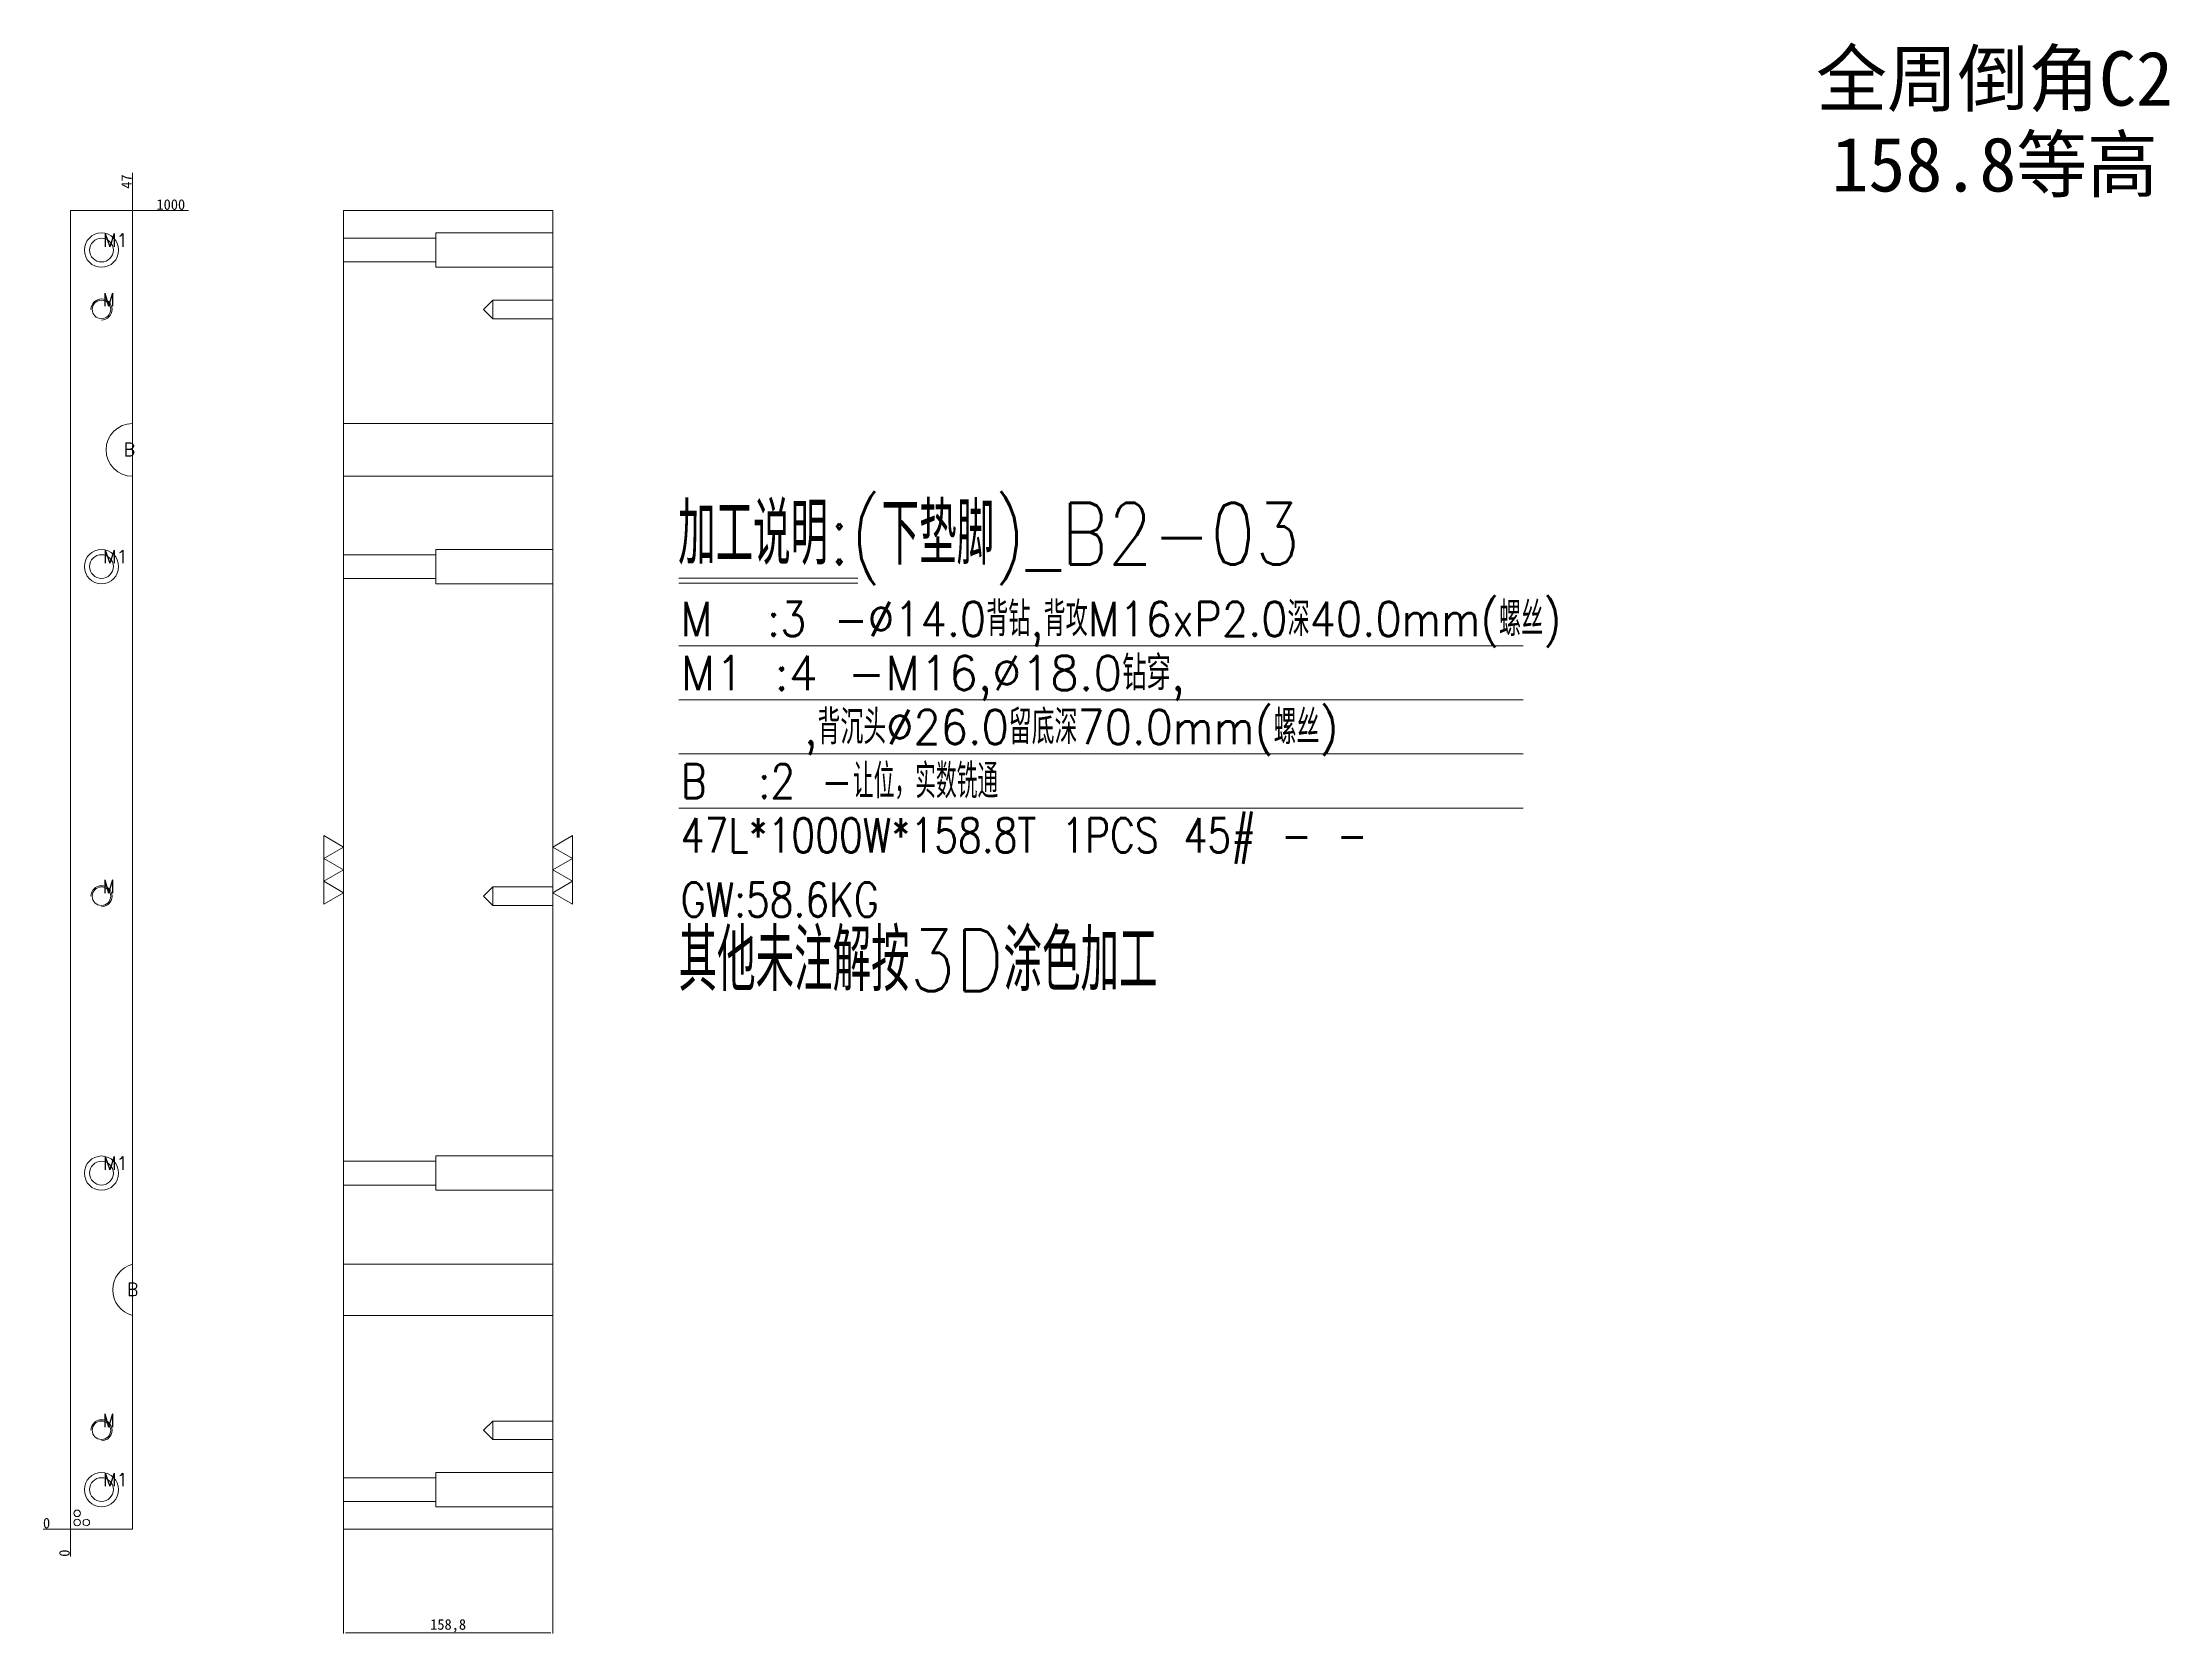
# Model space of a CAD drawing. Header units: millimetres. Extents: x 16160 to 17773, y 25752 to 26958.
import ezdxf
from ezdxf.enums import TextEntityAlignment as Align

# ---------------------------------------------------------------- set-up
doc = ezdxf.new("R2010")
doc.units = ezdxf.units.MM
doc.linetypes.add('DASHED', pattern=[0])
doc.layers.add('B2', color=7, linetype='Continuous')
doc.layers.add('dim', color=4, linetype='Continuous')
doc.styles.add('_PUG_ERP', font='txt')
doc.styles.add('chinesef_fs', font='txt.shx', dxfattribs={"bigfont": 'gbcbig.shx'})
doc.dimstyles.new('_PUG_ERP', dxfattribs={"dimtxt": 8, "dimasz": 1.5, "dimexe": 0.5, "dimexo": 0.5, "dimgap": 0.5, "dimtad": 1, "dimtxsty": '_PUG_ERP', "dimblk": 'CLOSEDBLANK', "dimcen": 0, "dimclrd": 4, "dimclre": 4, "dimclrt": 3, "dimazin": 3, "dimtfac": 1, "dimtmove": 0, "dimatfit": 3, "dimldrblk": 'CLOSEDBLANK', "dimlwd": 9, "dimlwe": 9})

# ---------------------------------------------------------------- blocks, each defined once
blk = doc.blocks.new('*D733')
at = {"layer": 'Defpoints', "color": 0}
for p in [(16228.6, 26831), (16243.6, 26831), (16181.6, 25831)]:
    blk.add_point(p, dxfattribs=at)
at = {"layer": 'dim', "color": 4, "lineweight": 9}
blk.add_line((16229.1, 26831), (16271.2, 26831), dxfattribs=at)
at = {"layer": 'dim', "color": 3, "lineweight": 13, "insert": (16257.7, 26835.5), "char_height": 8, "attachment_point": 5, "style": '_PUG_ERP'}
blk.add_mtext('1000', dxfattribs=at)
blk = doc.blocks.new('_ClosedBlank')
blk = doc.blocks.new('*D734')
at = {"layer": 'Defpoints', "color": 0}
for p in [(16166.6, 25831), (16181.6, 25831), (16181.6, 25831)]:
    blk.add_point(p, dxfattribs=at)
at = {"layer": 'dim', "color": 4, "lineweight": 9}
blk.add_line((16181.1, 25831), (16160.8, 25831), dxfattribs=at)
at = {"layer": 'dim', "color": 3, "lineweight": 13, "insert": (16163.5, 25835.5), "char_height": 8, "attachment_point": 5, "style": '_PUG_ERP'}
blk.add_mtext('0', dxfattribs=at)
blk = doc.blocks.new('*D735')
at = {"layer": 'Defpoints', "color": 0}
for p in [(16181.6, 25831), (16181.6, 25831), (16181.6, 25816)]:
    blk.add_point(p, dxfattribs=at)
at = {"layer": 'dim', "color": 4, "lineweight": 9}
blk.add_line((16181.6, 25830.5), (16181.6, 25810.2), dxfattribs=at)
at = {"layer": 'dim', "color": 3, "lineweight": 13, "insert": (16177.1, 25812.8), "char_height": 8, "attachment_point": 5, "rotation": 90, "style": '_PUG_ERP'}
blk.add_mtext('0', dxfattribs=at)
blk = doc.blocks.new('*D736')
at = {"layer": 'Defpoints', "color": 0}
for p in [(16228.6, 26846), (16228.6, 26831), (16181.6, 25831)]:
    blk.add_point(p, dxfattribs=at)
at = {"layer": 'dim', "color": 4, "lineweight": 9}
for p, q in [((16228.6, 26843), (16228.6, 26859.5)), ((16228.6, 26840), (16228.6, 26843)), ((16228.6, 26831.5), (16228.6, 26840))]:
    blk.add_line(p, q, dxfattribs=at)
at = {"layer": 'dim', "color": 3, "lineweight": 13, "insert": (16224.1, 26853), "char_height": 8, "attachment_point": 5, "rotation": 90, "style": '_PUG_ERP'}
blk.add_mtext('47', dxfattribs=at)
blk = doc.blocks.new('*D737')
at = {"layer": 'Defpoints', "color": 0}
for p in [(16388.6, 25831), (16547.4, 25831), (16547.4, 25752.4)]:
    blk.add_point(p, dxfattribs=at)
at = {"layer": 'dim', "color": 4, "lineweight": 9}
for p, q in [((16388.6, 25830.5), (16388.6, 25751.9)), ((16547.4, 25830.5), (16547.4, 25751.9)), ((16390.1, 25752.4), (16545.9, 25752.4))]:
    blk.add_line(p, q, dxfattribs=at)
at = {"layer": 'dim', "color": 3, "lineweight": 13, "insert": (16468, 25757.7), "char_height": 8, "attachment_point": 5, "style": '_PUG_ERP'}
blk.add_mtext('158,8', dxfattribs=at)

msp = doc.modelspace()

# ---------------------------------------------------------------- linework, layer by layer
at = {"layer": 'B2', "color": 135, "linetype": 'Continuous', "lineweight": 18}
for p, q in [((16181.631, 25831), (16181.631, 26831)), ((16181.631, 26831), (16228.631, 26831)), ((16228.631, 26831), (16228.631, 26669.514)), ((16547.431, 26831), (16388.631, 26831)), ((16388.631, 26831), (16388.631, 26669.514)), ((16547.431, 26831), (16547.431, 26669.514)), ((16388.631, 26669.514), (16388.631, 26629.514)), ((16547.431, 26669.514), (16547.431, 26629.514)), ((16228.631, 26629.514), (16228.631, 26031.85)), ((16388.631, 26629.514), (16388.631, 26031.85)), ((16547.431, 26629.514), (16547.431, 26031.85)), ((16388.631, 26031.85), (16388.631, 25993.12)), ((16547.431, 26031.85), (16547.431, 25993.12)), ((16228.631, 25993.12), (16228.631, 25831)), ((16388.631, 25993.12), (16388.631, 25831)), ((16547.431, 25993.12), (16547.431, 25831)), ((16228.631, 25831), (16181.631, 25831)), ((16547.431, 25831), (16388.631, 25831))]:
    msp.add_line(p, q, dxfattribs=at)
at = {"layer": 'B2', "color": 31, "linetype": 'DASHED', "lineweight": 13, "ltscale": 0.551888}
for p, q in [((16458.631, 26810.003), (16388.631, 26810.003)), ((16547.431, 26814), (16458.631, 26814)), ((16458.631, 26788), (16458.631, 26814)), ((16388.631, 26791.997), (16458.631, 26791.997)), ((16458.631, 26788), (16547.431, 26788)), ((16458.631, 26570.003), (16388.631, 26570.003)), ((16547.431, 26574), (16458.631, 26574)), ((16458.631, 26548), (16458.631, 26574)), ((16388.631, 26551.997), (16458.631, 26551.997)), ((16458.631, 26548), (16547.431, 26548)), ((16547.431, 26114), (16458.631, 26114)), ((16458.631, 26088), (16458.631, 26114)), ((16458.631, 26110.003), (16388.631, 26110.003)), ((16388.631, 26091.997), (16458.631, 26091.997)), ((16458.631, 26088), (16547.431, 26088)), ((16547.431, 25874), (16458.631, 25874)), ((16458.631, 25848), (16458.631, 25874)), ((16458.631, 25870.003), (16388.631, 25870.003)), ((16388.631, 25851.997), (16458.631, 25851.997)), ((16458.631, 25848), (16547.431, 25848))]:
    msp.add_line(p, q, dxfattribs=at)
at = {"layer": 'B2', "color": 5, "linetype": 'DASHED', "lineweight": 13, "ltscale": 0.551888}
for p, q in [((16501.851, 26763.005), (16494.848, 26756.002)), ((16547.431, 26763.005), (16501.851, 26763.005)), ((16501.851, 26763.005), (16501.851, 26756.002)), ((16494.848, 26756.002), (16501.851, 26748.999)), ((16501.851, 26756.002), (16501.851, 26748.999)), ((16501.851, 26748.999), (16547.431, 26748.999)), ((16501.851, 26318.003), (16494.848, 26311)), ((16494.848, 26311), (16501.851, 26303.997)), ((16547.431, 26318.003), (16501.851, 26318.003)), ((16501.851, 26318.003), (16501.851, 26311)), ((16501.851, 26311), (16501.851, 26303.997)), ((16501.851, 26303.997), (16547.431, 26303.997)), ((16501.851, 25913.001), (16494.848, 25905.998)), ((16494.848, 25905.998), (16501.851, 25898.995)), ((16547.431, 25913.001), (16501.851, 25913.001)), ((16501.851, 25913.001), (16501.851, 25905.998)), ((16501.851, 25905.998), (16501.851, 25898.995)), ((16501.851, 25898.995), (16547.431, 25898.995))]:
    msp.add_line(p, q, dxfattribs=at)
at = {"layer": 'B2', "color": 31, "linetype": 'Continuous', "lineweight": 18}
for p, q in [((16547.431, 26669.514), (16388.631, 26669.514)), ((16547.431, 26629.514), (16388.631, 26629.514)), ((16547.431, 26031.85), (16388.631, 26031.85)), ((16547.431, 25993.12), (16388.631, 25993.12))]:
    msp.add_line(p, q, dxfattribs=at)
at = {"layer": 'B2', "color": 30, "linetype": 'DASHED', "lineweight": 13, "ltscale": 0.551888}
for centre, radius in [((16205.131, 26801), 13), ((16205.131, 26756.002), 7.003), ((16205.131, 26561), 13), ((16205.131, 26311), 7.003), ((16205.131, 26101), 13), ((16205.131, 25905.998), 7.003), ((16205.131, 25861), 13)]:
    msp.add_circle(centre, radius, dxfattribs=at)
at = {"layer": 'B2', "color": 42, "linetype": 'Continuous', "lineweight": 18}
for centre in [(16205.131, 26801), (16205.131, 26561), (16205.131, 26101), (16205.131, 25861)]:
    msp.add_circle(centre, 9.004, dxfattribs=at)
at = {"layer": 'B2', "color": 30, "linetype": 'DASHED', "lineweight": 13, "ltscale": 0.551888}
for centre in [(16205.131, 26756.002), (16205.131, 26311), (16205.131, 25905.998)]:
    msp.add_arc(centre, 8, 270, 180, dxfattribs=at)
at = {"layer": 'B2', "color": 31, "linetype": 'Continuous', "lineweight": 18}
for centre, start, end in [((16228.631, 26649.514), 90.000412, 269.999588), ((16233.631, 26012.485), 104.477938, 255.522062)]:
    msp.add_arc(centre, 20, start, end, dxfattribs=at)
at = {"layer": 'dim', "color": 8, "linetype": 'Continuous', "lineweight": 18}
for p, q in [((16643.016, 26552.281), (16778.642, 26552.281)), ((16643.016, 26548.381), (16778.642, 26548.381)), ((16643.016, 26500.881), (17283.24, 26500.881)), ((16643.016, 26459.881), (17283.24, 26459.881)), ((16643.016, 26418.881), (17283.24, 26418.881)), ((16643.016, 26377.881), (17283.24, 26377.881))]:
    msp.add_line(p, q, dxfattribs=at)
at = {"layer": 'dim', "color": 252, "linetype": 'DASHED', "lineweight": 13, "ltscale": 1.568068}
msp.add_lwpolyline([(16181.631, 26831), (16181.631, 25831), (16228.631, 25831), (16228.631, 26831)], close=True, dxfattribs=at)
at = {"layer": 'dim', "lineweight": 13}
for points in [[(16373.631, 26356.981), (16388.631, 26348.321), (16373.631, 26339.66), (16388.631, 26331), (16373.631, 26322.34), (16388.631, 26313.679), (16373.631, 26305.019), (16373.631, 26356.981)], [(16562.431, 26305.019), (16547.431, 26313.679), (16562.431, 26322.34), (16547.431, 26331), (16562.431, 26339.66), (16547.431, 26348.321), (16562.431, 26356.981), (16562.431, 26305.019)]]:
    msp.add_lwpolyline(points, close=True, dxfattribs=at)
for centre in [(16186.631, 25843), (16186.631, 25836), (16193.631, 25836)]:
    msp.add_circle(centre, 2.5, dxfattribs=at)

# ---------------------------------------------------------------- texts
at = {"layer": 'dim'}
for s, p in [('全周倒角C2', (17640.741, 26932.016)), ('158.8等高', (17640.741, 26867.016))]:
    msp.add_text(s, height=41.2458, dxfattribs=at).set_placement(p, align=Align.MIDDLE)
at = {"layer": 'dim', "color": 4, "lineweight": 13, "style": 'chinesef_fs'}
for s, height, width, p in [('M1', 10, 0.9957, (16206.324, 26803.493)), ('M', 10, 0.8408, (16206.224, 26758.445)), ('B', 10, 0.9609, (16221.88, 26644.858)), ('加工说明:(下垫脚)_B2-03', 46.8, 0.8437, (16642.447, 26562.465)), ('M1', 10, 0.9957, (16206.324, 26563.493)), ('M  :3 -%%c14.0背钻,背攻M16xP2.0深40.0mm(螺丝)', 26, 0.8947, (16644.394, 26508.272)), ('M1 :4 -M16,%%c18.0钻穿,', 26, 0.9834, (16644.394, 26467.272)), ('    ,背沉头%%c26.0留底深70.0mm(螺丝)', 26, 0.9271, (16644.394, 26426.272)), ('B  :2 -让位，实数铣通', 26, 0.8407, (16644.394, 26385.272)), ('47L*1000W*158.8T 1PCS 45# - - ', 26, 0.8098, (16644.394, 26344.272)), ('M', 10, 0.8408, (16206.224, 26313.443)), ('GW:58.6KG ', 26, 0.8074, (16644.394, 26295.472)), ('M1', 10, 0.9957, (16206.324, 26103.493)), ('B', 10, 0.9609, (16224.38, 26007.828)), ('M', 10, 0.8408, (16206.224, 25908.441)), ('M1', 10, 0.9957, (16206.324, 25863.493))]:
    msp.add_text(s, height=height, dxfattribs=dict(at, width=width)).set_placement(p)
at = {"layer": 'dim', "color": 21, "lineweight": 13, "style": 'chinesef_fs', "width": 0.8663}
msp.add_text('其他未注解按3D涂色加工', height=46.8, dxfattribs=at).set_placement((16642.813, 26239.065))

# ---------------------------------------------------------------- dimensions: what is measured, and where the dimension line sits
at = {"layer": 'dim', "lineweight": 13}
for feature_location, offset, dtype, origin, picture, middle in [((16228.631, 26831), (0, 15), 1, (16181.631, 25831), '*D736', (16224.131, 26852.976)), ((16228.631, 26831), (15, 0), 0, (16181.631, 25831), '*D733', (16257.655, 26835.5)), ((16181.631079429, 25831), (-15, 0), 0, (16181.631079429, 25831), '*D734', (16163.464412763, 25835.5)), ((16181.631079429, 25831), (0, -15), 1, (16181.631079429, 25831), '*D735', (16177.131079429, 25812.833333333))]:
    dim = msp.add_ordinate_dim(feature_location=feature_location, offset=offset, dtype=dtype, origin=origin, dimstyle='_PUG_ERP', dxfattribs=at)
    dim.commit()
    dim.dimension.update_dxf_attribs({"geometry": picture, "text_midpoint": middle})
dim = msp.add_linear_dim(base=(16547.431, 25752.393), p1=(16388.631, 25831), p2=(16547.431, 25831), dimstyle='_PUG_ERP', dxfattribs=at)
dim.commit()
dim.dimension.update_dxf_attribs({"geometry": '*D737', "text_midpoint": (16468.031, 25757.655)})

doc.saveas('drawing.dxf')
